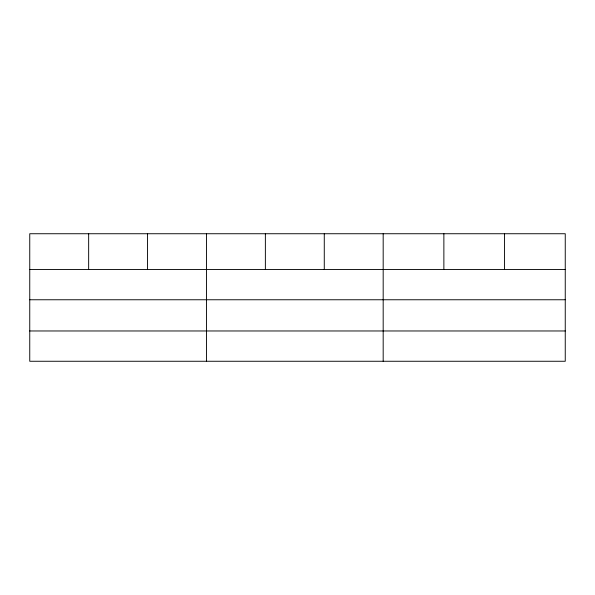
<?xml version="1.0" encoding="UTF-8"?>
<svg xmlns="http://www.w3.org/2000/svg" width="595" height="595" viewBox="0 0 595 595"><rect width="100%" height="100%" fill="white"/><g stroke="black" fill="none" stroke-linecap="round" stroke-linejoin="round"><path stroke-width="0.89" d="M565.25 299.761L565.25 233.738L29.75 233.738L29.75 361.262L565.25 361.262L565.25 299.761L29.75 299.761M29.75 269.461L565.25 269.461M29.75 330.969L565.25 330.969M504.56 233.738L504.56 269.461M443.87 233.738L443.87 269.461M383.18 233.738L383.18 361.262M324.275 233.738L324.275 269.461M265.37 233.738L265.37 269.461M206.465 233.738L206.465 361.262M147.56 233.738L147.56 269.461M88.655 233.738L88.655 269.461"/></g></svg>
